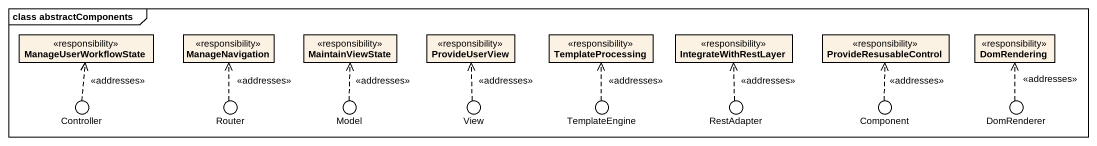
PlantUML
@startuml
mainframe class abstractComponents
allowmixing
hide circle
hide empty members
class ManageUserWorkflowState <<responsibility>>
class ManageNavigation <<responsibility>>
class MaintainViewState <<responsibility>>
class ProvideUserView <<responsibility>>
class TemplateProcessing <<responsibility>>
class IntegrateWithRestLayer <<responsibility>>
class ProvideResusableControl <<responsibility>>
class DomRendering <<responsibility>>
() Controller
() Router
() Model
() View
() TemplateEngine
() RestAdapter
() "Component" as Component_
() DomRenderer
Controller .up.> ManageUserWorkflowState : <<addresses>>
Router .up.> ManageNavigation : <<addresses>>
Model .up.> MaintainViewState : <<addresses>>
View .up.> ProvideUserView : <<addresses>>
TemplateEngine .up.> TemplateProcessing : <<addresses>>
RestAdapter .up.> IntegrateWithRestLayer : <<addresses>>
Component_ .up.> ProvideResusableControl : <<addresses>>
DomRenderer .up.> DomRendering : <<addresses>>
@enduml
